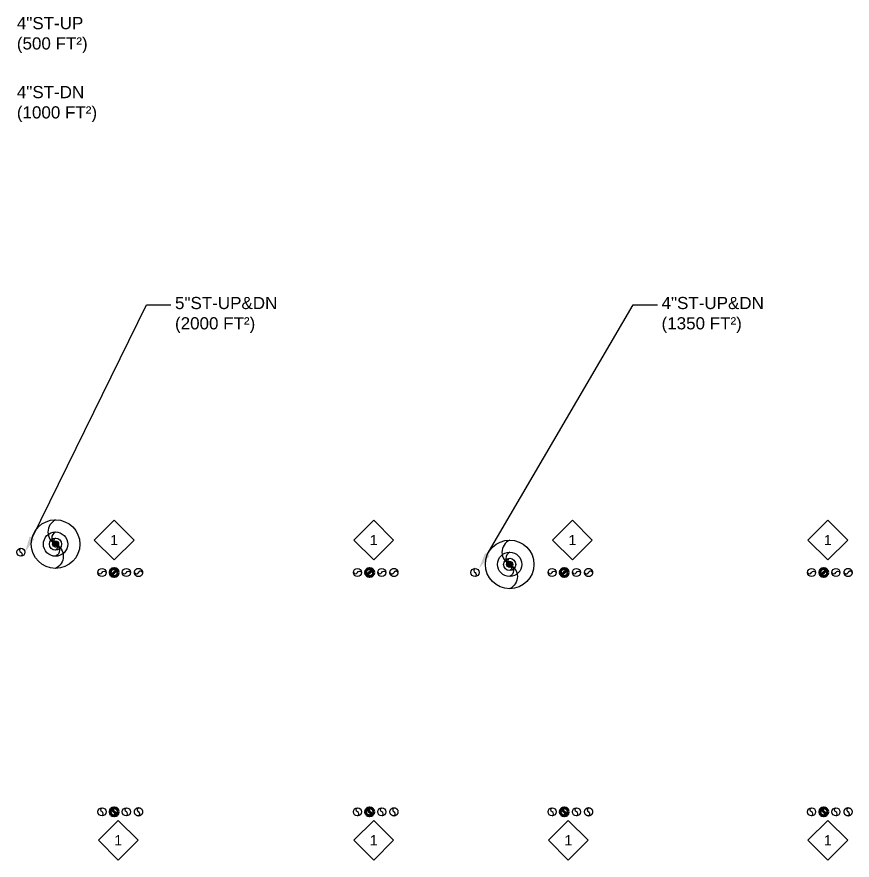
# Model space of a CAD drawing. Extents: x -3693 to 355, y -2748 to 2117.
# Drawn here: x -1664 to -840, y -2240 to -1408 of the extents above; entities that cross this region are included whole.
import ezdxf
from ezdxf.enums import TextEntityAlignment as Align

# ---------------------------------------------------------------- set-up
doc = ezdxf.new("R2010")
doc.units = 0
doc.header["$LTSCALE"] = 48
doc.header["$MEASUREMENT"] = 0
doc.linetypes.add('VENT', pattern=[0.3, 0.2, -0.1])
for name, color, linetype in [('G-ANNO-TEXT', 70, 'Continuous'), ('G-ANNO-TEXT @ 128', 70, 'Continuous'), ('P-HW-N @ 128', 1, 'Continuous'), ('P-SAN-N @ 128', 6, 'Continuous'), ('P-SANV-N @ 128', 5, 'VENT'), ('P-STRM-N', 2, 'Continuous'), ('P-STRM-N @ 1 (1)', 2, 'Continuous'), ('P-STRM-N @ 1 (2)', 2, 'Continuous'), ('P-STRM-N @ 12', 2, 'Continuous'), ('P-STRM-N @ 128', 2, 'Continuous'), ('P-STRM-N @ 16', 2, 'Continuous'), ('P-STRM-N @ 192', 2, 'Continuous'), ('P-STRM-N @ 2', 2, 'Continuous'), ('P-STRM-N @ 24', 2, 'Continuous'), ('P-STRM-N @ 384', 2, 'Continuous'), ('P-STRM-N @ 4', 2, 'Continuous'), ('P-STRM-N @ 48', 2, 'Continuous'), ('P-STRM-N @ 64', 2, 'Continuous'), ('P-STRM-N @ 768', 2, 'Continuous'), ('P-STRM-N @ 8', 2, 'Continuous'), ('P-STRM-N @ 96', 2, 'Continuous')]:
    doc.layers.add(name, color=color, linetype=linetype)
doc.layers.add('P-CW-N @ 128', color=4, linetype='Continuous', lineweight=60)
doc.styles.add('Arial', font='arial.ttf')

# ---------------------------------------------------------------- blocks, each defined once
blk = doc.blocks.new('*U9')
blk.add_lwpolyline([(0, 0.0311, 0.634258), (0, 0, -0.634258), (0, -0.0311)], format="xyb")
blk.add_circle((0, 0), 0.0312)
blk = doc.blocks.new('*U789')
at = {"layer": 'P-STRM-N @ 1 (1)'}
blk.add_blockref('*U9', (-1177.84, -1948.26), dxfattribs=at)
at = {"layer": 'P-STRM-N @ 1 (2)'}
blk.add_blockref('*U9', (-1177.84, -1948.26), dxfattribs=at)
at = {"layer": 'P-STRM-N @ 12', "xscale": 12, "yscale": 12, "zscale": 12}
blk.add_blockref('*U9', (-1177.84, -1948.26), dxfattribs=at)
at = {"layer": 'P-STRM-N @ 128', "xscale": 128, "yscale": 128, "zscale": 128}
blk.add_blockref('*U9', (-1212, -1956.26), dxfattribs=at)
at = {"layer": 'P-STRM-N @ 16', "xscale": 16, "yscale": 16, "zscale": 16}
blk.add_blockref('*U9', (-1177.84, -1948.26), dxfattribs=at)
at = {"layer": 'P-STRM-N @ 192', "xscale": 192, "yscale": 192, "zscale": 192}
blk.add_blockref('*U9', (-1177.84, -1948.26), dxfattribs=at)
at = {"layer": 'P-STRM-N @ 2', "xscale": 2, "yscale": 2, "zscale": 2}
blk.add_blockref('*U9', (-1177.84, -1948.26), dxfattribs=at)
at = {"layer": 'P-STRM-N @ 24', "xscale": 24, "yscale": 24, "zscale": 24}
blk.add_blockref('*U9', (-1177.84, -1948.26), dxfattribs=at)
at = {"layer": 'P-STRM-N @ 384', "xscale": 384, "yscale": 384, "zscale": 384}
blk.add_blockref('*U9', (-1177.84, -1948.26), dxfattribs=at)
at = {"layer": 'P-STRM-N @ 4', "xscale": 4, "yscale": 4, "zscale": 4}
blk.add_blockref('*U9', (-1177.84, -1948.26), dxfattribs=at)
at = {"layer": 'P-STRM-N @ 48', "xscale": 48, "yscale": 48, "zscale": 48}
blk.add_blockref('*U9', (-1177.84, -1948.26), dxfattribs=at)
at = {"layer": 'P-STRM-N @ 64', "xscale": 64, "yscale": 64, "zscale": 64}
blk.add_blockref('*U9', (-1177.84, -1948.26), dxfattribs=at)
at = {"layer": 'P-STRM-N @ 768', "xscale": 768, "yscale": 768, "zscale": 768}
blk.add_blockref('*U9', (-1177.84, -1948.26), dxfattribs=at)
at = {"layer": 'P-STRM-N @ 8', "xscale": 8, "yscale": 8, "zscale": 8}
blk.add_blockref('*U9', (-1177.84, -1948.26), dxfattribs=at)
at = {"layer": 'P-STRM-N @ 96', "xscale": 96, "yscale": 96, "zscale": 96}
blk.add_blockref('*U9', (-1177.84, -1948.26), dxfattribs=at)
blk = doc.blocks.new('*U790')
at = {"layer": 'P-STRM-N @ 1 (1)'}
blk.add_blockref('*U9', (-1625.84, -1928.26), dxfattribs=at)
at = {"layer": 'P-STRM-N @ 1 (2)'}
blk.add_blockref('*U9', (-1625.84, -1928.26), dxfattribs=at)
at = {"layer": 'P-STRM-N @ 12', "xscale": 12, "yscale": 12, "zscale": 12}
blk.add_blockref('*U9', (-1625.84, -1928.26), dxfattribs=at)
at = {"layer": 'P-STRM-N @ 128', "xscale": 128, "yscale": 128, "zscale": 128}
blk.add_blockref('*U9', (-1660, -1936.26), dxfattribs=at)
at = {"layer": 'P-STRM-N @ 16', "xscale": 16, "yscale": 16, "zscale": 16}
blk.add_blockref('*U9', (-1625.84, -1928.26), dxfattribs=at)
at = {"layer": 'P-STRM-N @ 192', "xscale": 192, "yscale": 192, "zscale": 192}
blk.add_blockref('*U9', (-1625.84, -1928.26), dxfattribs=at)
at = {"layer": 'P-STRM-N @ 2', "xscale": 2, "yscale": 2, "zscale": 2}
blk.add_blockref('*U9', (-1625.84, -1928.26), dxfattribs=at)
at = {"layer": 'P-STRM-N @ 24', "xscale": 24, "yscale": 24, "zscale": 24}
blk.add_blockref('*U9', (-1625.84, -1928.26), dxfattribs=at)
at = {"layer": 'P-STRM-N @ 384', "xscale": 384, "yscale": 384, "zscale": 384}
blk.add_blockref('*U9', (-1625.84, -1928.26), dxfattribs=at)
at = {"layer": 'P-STRM-N @ 4', "xscale": 4, "yscale": 4, "zscale": 4}
blk.add_blockref('*U9', (-1625.84, -1928.26), dxfattribs=at)
at = {"layer": 'P-STRM-N @ 48', "xscale": 48, "yscale": 48, "zscale": 48}
blk.add_blockref('*U9', (-1625.84, -1928.26), dxfattribs=at)
at = {"layer": 'P-STRM-N @ 64', "xscale": 64, "yscale": 64, "zscale": 64}
blk.add_blockref('*U9', (-1625.84, -1928.26), dxfattribs=at)
at = {"layer": 'P-STRM-N @ 768', "xscale": 768, "yscale": 768, "zscale": 768}
blk.add_blockref('*U9', (-1625.84, -1928.26), dxfattribs=at)
at = {"layer": 'P-STRM-N @ 8', "xscale": 8, "yscale": 8, "zscale": 8}
blk.add_blockref('*U9', (-1625.84, -1928.26), dxfattribs=at)
at = {"layer": 'P-STRM-N @ 96', "xscale": 96, "yscale": 96, "zscale": 96}
blk.add_blockref('*U9', (-1625.84, -1928.26), dxfattribs=at)
blk = doc.blocks.new('DIAMOND TAG')
blk.add_lwpolyline([(0, -0.1533), (0.1533, 0), (0, 0.1533), (-0.1533, 0)], close=True)
at = {"style": 'Arial'}
blk.add_attdef('XXX', text='', height=0.0781, dxfattribs=at).set_placement((0, 0), align=Align.MIDDLE)

msp = doc.modelspace()

# ---------------------------------------------------------------- linework, layer by layer
at = {"layer": 'G-ANNO-TEXT'}
for points in [[(-1648.94, -1921.9), (-1536, -1692.26), (-1512, -1692.26)], [(-1199.92, -1938.44), (-1056, -1692.26), (-1032, -1692.26)]]:
    msp.add_lwpolyline(points, dxfattribs=at)
for points in [[(-1646.55, -1923.08), (-1656, -1936.26), (-1651.33, -1920.72)], [(-1197.62, -1939.79), (-1208, -1952.26), (-1202.23, -1937.1)]]:
    msp.add_solid(points, dxfattribs=at)

# ---------------------------------------------------------------- block references
at = {"layer": 'G-ANNO-TEXT @ 128'}
ref = msp.add_blockref('DIAMOND TAG', (-1568, -1924.26), dxfattribs=dict(at, xscale=128, yscale=128, zscale=128, rotation=180))
ref.add_attrib('XXX', '1', dxfattribs={"layer": '0', "height": 10, "style": 'Arial'}).set_placement((-1568, -1924.26), align=Align.MIDDLE)
at = {"layer": 'G-ANNO-TEXT @ 128', "xscale": 128, "yscale": 128, "zscale": 128}
for p in [(-1312, -1924.26), (-1116, -1924.26), (-864, -1924.26), (-1564, -2220.26), (-1312, -2220.26), (-1120, -2220.26), (-864, -2220.26)]:
    msp.add_blockref('DIAMOND TAG', p, dxfattribs=at).add_auto_attribs({'XXX': '1'})
at = {"layer": 'P-CW-N @ 128', "xscale": 128, "yscale": 128, "zscale": 128}
for p, rotation in [((-1568, -1956.26), 89.99999999999999), ((-1316, -1956.26), 89.99999999999999), ((-1124, -1956.26), 89.99999999999999), ((-868, -1956.26), 89.99999999999999), ((-1568, -2192.26), 180), ((-1316, -2192.26), 180), ((-1124, -2192.26), 180), ((-868, -2192.26), 180)]:
    msp.add_blockref('*U9', p, dxfattribs=dict(at, rotation=rotation))
at = {"layer": 'P-HW-N @ 128', "xscale": 128, "yscale": 128, "zscale": 128}
for p, rotation in [((-1580, -1956.26), 89.99999999999999), ((-1328, -1956.26), 89.99999999999999), ((-1136, -1956.26), 89.99999999999999), ((-880, -1956.26), 89.99999999999999), ((-1580, -2192.26), 180), ((-1328, -2192.26), 180), ((-1136, -2192.26), 180), ((-880, -2192.26), 180)]:
    msp.add_blockref('*U9', p, dxfattribs=dict(at, rotation=rotation))
at = {"layer": 'P-SAN-N @ 128', "xscale": 128, "yscale": 128, "zscale": 128}
for p, rotation in [((-1556, -1956.26), 89.99999999999999), ((-1304, -1956.26), 89.99999999999999), ((-1112, -1956.26), 89.99999999999999), ((-856, -1956.26), 89.99999999999999), ((-1556, -2192.26), 180), ((-1304, -2192.26), 180), ((-1112, -2192.26), 180), ((-856, -2192.26), 180)]:
    msp.add_blockref('*U9', p, dxfattribs=dict(at, rotation=rotation))
at = {"layer": 'P-SANV-N @ 128', "xscale": 128, "yscale": 128, "zscale": 128}
for p, rotation in [((-1544, -1956.26), 89.99999999999999), ((-1292, -1956.26), 89.99999999999999), ((-1100, -1956.26), 89.99999999999999), ((-844, -1956.26), 89.99999999999999), ((-1544, -2192.26), 180), ((-1292, -2192.26), 180), ((-1100, -2192.26), 180), ((-844, -2192.26), 180)]:
    msp.add_blockref('*U9', p, dxfattribs=dict(at, rotation=rotation))
at = {"layer": 'P-STRM-N'}
for name in ['*U790', '*U789']:
    msp.add_blockref(name, (0, 0), dxfattribs=at)

# ---------------------------------------------------------------- texts
at = {"layer": 'G-ANNO-TEXT', "char_height": 12, "attachment_point": 1, "style": 'Arial'}
for s, insert in [('4"ST-UP\\P(500 FT²)', (-1664, -1408.49)), ('4"ST-DN\\P(1000 FT²)', (-1664, -1476.49)), ('5"ST-UP&DN\\P(2000 FT²)', (-1508, -1684.49)), ('4"ST-UP&DN\\P(1350 FT²)', (-1028, -1684.49))]:
    msp.add_mtext(s, dxfattribs=dict(at, insert=insert))

doc.saveas('drawing.dxf')
